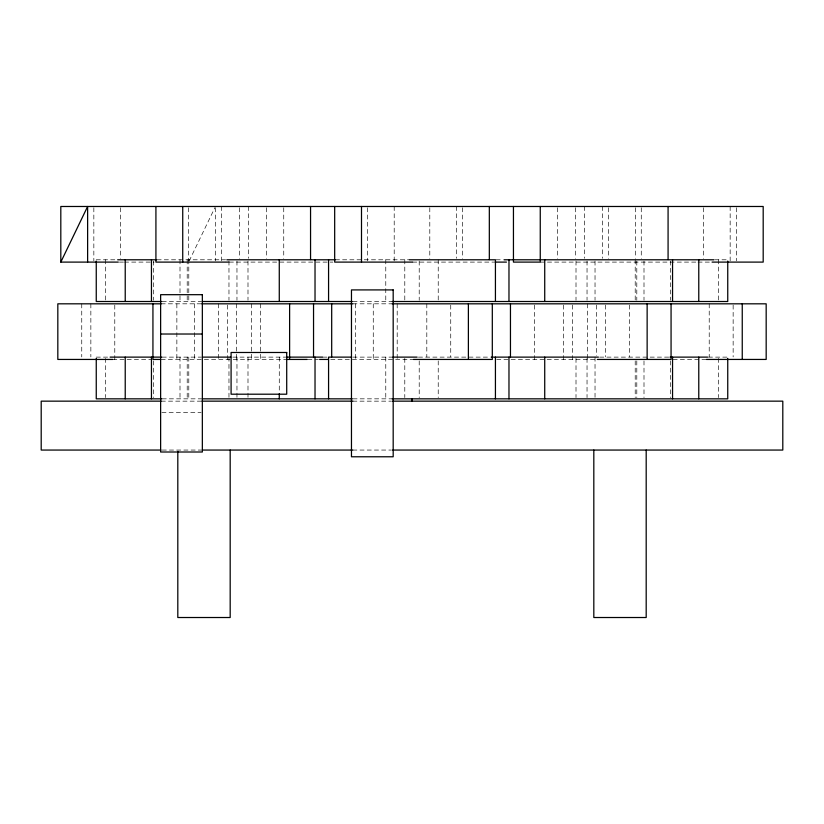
<?xml version="1.0" encoding="UTF-8"?>
<svg xmlns="http://www.w3.org/2000/svg" width="824" height="824" viewBox="0 0 824 824"><rect width="100%" height="100%" fill="white"/><g stroke="black" fill="none" stroke-linecap="round" stroke-linejoin="round"><path stroke-width="0.62" stroke-dasharray="4.12 3.09" d="M189.19 260.95L214.889 207.648M96.254 259.787L116.915 259.787M157.075 259.787L225.591 259.787M335.389 259.787L409.435 259.787M496.069 259.787L502.743 259.787M714.789 259.787L727.746 259.787M119.408 262.104L123.435 262.104M124.486 262.104L154.119 262.104M229.299 262.104L332.875 262.104M412.628 262.104L493.71 262.104M540.256 262.104L696.949 262.104M698 262.104L711.009 262.104M162.163 301.502L201.468 301.502M352.96 301.502L391.946 301.502M161.113 303.819L201.478 303.819M352.827 303.819L391.73 303.819M96.254 357.122L109.211 357.122M162.163 357.122L201.468 357.122M232.78 357.122L285.66 357.122M322.792 357.122L327.931 357.122M352.96 357.122L391.946 357.122M418.417 357.122L490.301 357.122M599.687 357.122L669.994 357.122M708.372 357.122L727.746 357.122M112.744 359.439L150.895 359.439M161.113 359.439L285.784 359.439M307.774 359.439L318.332 359.439M330.764 359.439L413.452 359.439M496.728 359.439L596.978 359.439M673.105 359.439L706.137 359.439M162.163 398.837L201.468 398.837M352.96 398.837L391.946 398.837M161.267 401.154L201.128 401.154M352.775 401.154L391.503 401.154M161.895 412.669L201.087 412.669M162.225 450.058L200.85 450.058M352.775 450.058L391.4 450.058M736.378 207.751L736.378 260.837M733.144 305.086L733.144 356.916M730.157 206.484L730.157 260.837M718.641 259.787L718.641 300.235M718.641 358.389L718.641 397.57M709.217 303.819L709.217 356.916M703.346 207.751L703.346 258.314M670.468 261.053L670.468 300.235M670.468 360.912L670.468 397.57M643.997 261.053L643.997 300.235M643.997 360.912L643.997 397.57M641.268 207.751L641.268 258.314M636.798 261.053L636.798 300.235M636.798 360.912L636.798 397.57M635.366 207.751L635.366 258.314M635.211 259.787L635.211 300.235M635.211 360.912L635.211 397.57M629.495 305.086L629.495 356.916M608.555 207.751L608.555 258.314M605.568 305.086L605.568 356.916M602.334 206.484L602.334 258.314M596.463 305.086L596.463 355.649M595.031 261.053L595.031 300.235M595.031 357.122L595.031 397.57M587.419 303.819L587.419 359.439M587.038 261.053L587.038 300.235M587.038 358.389L587.038 397.57M584.432 206.484L584.432 258.314M576.007 261.053L576.007 300.235M576.007 358.389L576.007 397.57M575.523 207.751L575.523 258.314M572.536 305.086L572.536 359.439M563.492 305.086L563.492 359.439M557.621 207.751L557.621 258.314M534.385 305.086L534.385 359.439M462.501 207.751L462.501 258.314M456.609 206.484L456.609 258.314M450.738 305.086L450.738 356.916M438.224 259.787L438.224 300.235M438.224 360.912L438.224 397.57M429.798 207.751L429.798 258.314M426.811 303.819L426.811 356.916M419.21 261.053L419.21 300.235M419.21 360.912L419.21 397.57M404.79 259.787L404.79 300.235M404.79 358.389L404.79 397.57M397.189 303.819L397.189 359.439M394.202 206.484L394.202 260.837M385.776 259.787L385.776 301.502M385.776 357.122L385.776 398.837M373.262 303.819L373.262 359.439M367.391 207.751L367.391 260.837M355.618 303.819L355.618 359.439M283.744 207.751L283.744 258.314M279.274 357.122L279.274 392.512M266.379 207.751L266.379 258.314M260.508 303.819L260.508 359.439M251.464 303.819L251.464 359.439M248.477 206.484L248.477 258.314M247.993 261.053L247.993 300.235M247.993 357.122L247.993 397.57M239.568 207.751L239.568 258.314M236.962 261.053L236.962 300.235M236.962 357.122L236.962 397.57M236.581 303.819L236.581 359.439M228.969 261.053L228.969 300.235M228.969 357.122L228.969 397.57M227.537 305.086L227.537 359.439M221.666 206.484L221.666 260.837M218.432 303.819L218.432 359.439M215.445 207.751L215.445 260.837M194.505 303.819L194.505 359.439M188.789 259.787L188.789 301.502M188.789 357.122L188.789 398.837M188.634 207.751L188.634 260.837M187.203 259.787L187.203 301.502M187.203 357.122L187.203 398.837M180.003 259.787L180.003 301.502M180.003 357.122L180.003 398.837M176.861 303.819L176.861 359.439M153.532 261.053L153.532 300.235M153.532 360.912L153.532 397.57M120.654 207.751L120.654 258.314M114.783 305.086L114.783 359.439M105.359 259.787L105.359 300.235M105.359 358.389L105.359 397.57M93.843 207.751L93.843 260.837M90.856 303.819L90.856 356.916M81.751 303.819L81.751 356.916"/><path stroke-width="1.24" d="M118.296 262.104L60.811 262.104L87.622 206.484L87.622 262.104M117.667 259.787L156.57 259.787M226.868 259.787L335.389 259.787M409.435 259.787L495.43 259.787L495.43 301.502M504.031 259.787L713.893 259.787M228.753 262.104L155.921 262.104L155.921 206.484M412.628 262.104L334.678 262.104L334.678 206.484M494.956 262.104L506.461 262.104M712.06 262.104L763.189 262.104L763.189 206.484L60.811 206.484L60.811 262.104M161.679 301.502L96.254 301.502L96.254 261.053M202.302 301.502L352.353 301.502M392.111 301.502L727.746 301.502L727.746 261.053M161.288 303.819L57.824 303.819L57.824 359.439L112.744 359.439M201.828 303.819L352.827 303.819M392.08 303.819L766.176 303.819L766.176 359.439L706.487 359.439M160.629 334.019L202.344 334.019M110.107 357.122L161.679 357.122M202.58 357.122L230.699 357.122M286.937 357.122L322.544 357.122M351.673 357.122L328.57 357.122L328.57 398.837M392.749 357.122L417.129 357.122M491.176 357.122L598.409 357.122M669.994 357.122L707.589 357.122M160.598 359.439L152.934 359.439L152.934 303.819M287.061 359.439L307.249 359.439M319.609 359.439L328.549 359.439M413.452 359.439L492.309 359.439L492.309 303.819M597.318 359.439L671.066 359.439L671.066 303.819M161.679 398.837L96.254 398.837L96.254 358.389M202.302 398.837L352.353 398.837M392.111 398.837L727.746 398.837L727.746 358.389M161.267 401.154L41.2 401.154L41.2 450.058L160.938 450.058M201.901 401.154L352.878 401.154M392.688 401.154L782.8 401.154L782.8 450.058L392.688 450.058M202.086 450.058L352.775 450.058M742.249 303.819L742.249 359.439M698.773 259.787L698.773 301.502M698.773 357.122L698.773 398.837M672.549 259.787L672.549 301.502M672.549 357.122L672.549 398.837M668.079 206.484L668.079 259.581M647.139 303.819L647.139 359.439M646.191 450.058L646.191 617.516L593.816 617.516L593.816 450.058M544.726 259.787L544.726 301.502M544.726 357.122L544.726 398.837M540.256 206.484L540.256 262.104L513.445 262.104L513.445 206.484M510.458 303.819L510.458 356.916M508.974 259.787L508.974 301.502M508.974 357.122L508.974 398.837M495.43 357.122L495.43 398.837M489.322 206.484L489.322 259.581M468.382 303.819L468.382 359.439M412 398.837L412 401.154M361.499 206.484L361.499 262.104M331.691 303.819L331.691 356.916M328.57 259.787L328.57 301.502M315.026 259.787L315.026 301.502M315.026 357.122L315.026 398.837M313.542 303.819L313.542 356.916M310.555 206.484L310.555 259.581M289.615 303.819L289.615 359.439M279.274 259.787L279.274 301.502M279.274 393.779L279.274 398.837M230.184 450.058L230.184 617.516L177.809 617.516L177.809 451.336M182.732 206.484L182.732 262.104M151.451 259.787L151.451 301.502M151.451 357.122L151.451 398.837M125.227 259.787L125.227 301.502M125.227 357.122L125.227 398.837M393.182 289.914L351.467 289.914L351.467 456.774L393.182 456.774L393.182 289.914M202.344 294.683L160.629 294.683L160.629 452.005L202.344 452.005L202.344 294.683M286.711 352.487L231.091 352.487L231.091 394.202L286.711 394.202L286.711 352.487"/></g></svg>
